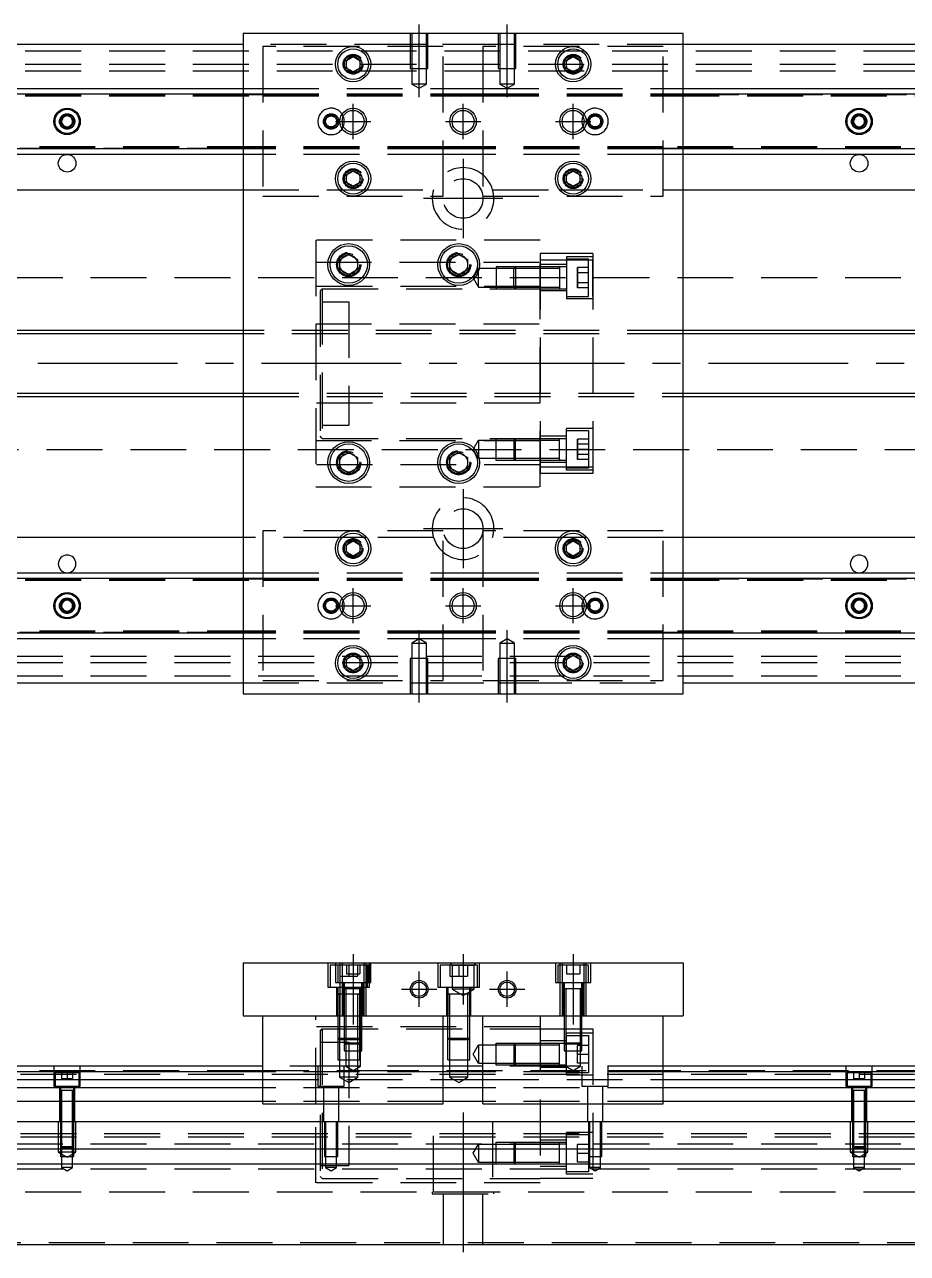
# Model space of a CAD drawing. Extents: x -10 to 788, y -268 to 77.
# Drawn here: x 190.3 to 391, y -202.1 to 77 of the extents above; entities that cross this region are included whole.
import ezdxf

# ---------------------------------------------------------------- set-up
doc = ezdxf.new("R2010")
doc.units = 0
doc.linetypes.add('CENTER', pattern=[50.8, 31.75, -6.35, 6.35, -6.35])
doc.linetypes.add('DASHED', pattern=[19.05, 12.7, -6.35])
doc.layers.get('0').update_dxf_attribs({"linetype": 'CONTINUOUS'})
doc.layers.add('CENTER', color=1, linetype='CENTER')

msp = doc.modelspace()

# ---------------------------------------------------------------- linework, layer by layer
at = {"color": 7, "linetype": 'CONTINUOUS'}
for p, q in [((240, 75), (240, -75)), ((340, 75), (240, 75)), ((340, -75), (340, 75)), ((240, 72.5), (0, 72.5)), ((580, 72.5), (340, 72.5)), ((263.5, 68.866026), (265, 69.73205)), ((263.5, 67.133974), (263.5, 68.866026)), ((265, 66.26795), (263.5, 67.133974)), ((265, 69.73205), (266.5, 68.866026)), ((266.5, 67.133974), (265, 66.26795)), ((266.5, 68.866026), (266.5, 67.133974)), ((313.5, 68.866026), (315, 69.73205)), ((313.5, 67.133974), (313.5, 68.866026)), ((315, 66.26795), (313.5, 67.133974)), ((315, 69.73205), (316.5, 68.866026)), ((316.5, 67.133974), (315, 66.26795)), ((316.5, 68.866026), (316.5, 67.133974)), ((0, 62.5), (240, 62.5)), ((340, 62.5), (580, 62.5)), ((0, 61.247728), (240, 61.247728)), ((340, 61.247728), (580, 61.247728)), ((198.75, 55.721688), (200, 56.443376)), ((200, 56.443376), (201.25, 55.721688)), ((378.75, 55.721688), (380, 56.443376)), ((380, 56.443376), (381.25, 55.721688)), ((198.75, 54.278312), (198.75, 55.721688)), ((200, 53.556624), (198.75, 54.278312)), ((201.25, 54.278312), (200, 53.556624)), ((201.25, 55.721688), (201.25, 54.278312)), ((378.75, 54.278312), (378.75, 55.721688)), ((380, 53.556624), (378.75, 54.278312)), ((381.25, 54.278312), (380, 53.556624)), ((381.25, 55.721688), (381.25, 54.278312)), ((240, 48.752272), (0, 48.752272)), ((240, 47.5), (0, 47.5)), ((580, 48.752272), (340, 48.752272)), ((580, 47.5), (340, 47.5)), ((263.5, 42.866026), (265, 43.73205)), ((263.5, 41.133974), (263.5, 42.866026)), ((265, 43.73205), (266.5, 42.866026)), ((266.5, 42.866026), (266.5, 41.133974)), ((313.5, 42.866026), (315, 43.73205)), ((313.5, 41.133974), (313.5, 42.866026)), ((315, 43.73205), (316.5, 42.866026)), ((316.5, 42.866026), (316.5, 41.133974)), ((176.708204, 39.5), (240, 39.5)), ((265, 40.26795), (263.5, 41.133974)), ((266.5, 41.133974), (265, 40.26795)), ((315, 40.26795), (313.5, 41.133974)), ((316.5, 41.133974), (315, 40.26795)), ((340, 39.5), (403.291796, 39.5)), ((262, 23.6547), (264, 24.809402)), ((262, 21.3453), (262, 23.6547)), ((264, 24.809402), (266, 23.6547)), ((266, 23.6547), (266, 21.3453)), ((287, 23.6547), (289, 24.809402)), ((287, 21.3453), (287, 23.6547)), ((289, 24.809402), (291, 23.6547)), ((291, 23.6547), (291, 21.3453)), ((264, 20.190598), (262, 21.3453)), ((266, 21.3453), (264, 20.190598)), ((289, 20.190598), (287, 21.3453)), ((291, 21.3453), (289, 20.190598)), ((240, 7.5), (40.5, 7.5)), ((530, 7.5), (340, 7.5)), ((40.5, -7.5), (240, -7.5)), ((340, -7.5), (530, -7.5)), ((262, -21.3453), (264, -20.190598)), ((262, -23.6547), (262, -21.3453)), ((264, -20.190598), (266, -21.3453)), ((266, -21.3453), (266, -23.6547)), ((287, -21.3453), (289, -20.190598)), ((287, -23.6547), (287, -21.3453)), ((289, -20.190598), (291, -21.3453)), ((291, -21.3453), (291, -23.6547)), ((264, -24.809402), (262, -23.6547)), ((266, -23.6547), (264, -24.809402)), ((289, -24.809402), (287, -23.6547)), ((291, -23.6547), (289, -24.809402)), ((240, -39.5), (176.708204, -39.5)), ((263.5, -41.133974), (265, -40.26795)), ((263.5, -42.866026), (263.5, -41.133974)), ((265, -40.26795), (266.5, -41.133974)), ((266.5, -41.133974), (266.5, -42.866026)), ((313.5, -41.133974), (315, -40.26795)), ((313.5, -42.866026), (313.5, -41.133974)), ((315, -40.26795), (316.5, -41.133974)), ((316.5, -41.133974), (316.5, -42.866026)), ((403.291796, -39.5), (340, -39.5)), ((265, -43.73205), (263.5, -42.866026)), ((266.5, -42.866026), (265, -43.73205)), ((315, -43.73205), (313.5, -42.866026)), ((316.5, -42.866026), (315, -43.73205)), ((0, -47.5), (240, -47.5)), ((0, -48.752272), (240, -48.752272)), ((340, -47.5), (580, -47.5)), ((340, -48.752272), (580, -48.752272)), ((198.75, -54.278312), (200, -53.556624)), ((198.75, -55.721688), (198.75, -54.278312)), ((200, -56.443376), (198.75, -55.721688)), ((200, -53.556624), (201.25, -54.278312)), ((201.25, -55.721688), (200, -56.443376)), ((201.25, -54.278312), (201.25, -55.721688)), ((378.75, -54.278312), (380, -53.556624)), ((378.75, -55.721688), (378.75, -54.278312)), ((380, -56.443376), (378.75, -55.721688)), ((380, -53.556624), (381.25, -54.278312)), ((381.25, -55.721688), (380, -56.443376)), ((381.25, -54.278312), (381.25, -55.721688)), ((240, -61.247728), (0, -61.247728)), ((580, -61.247728), (340, -61.247728)), ((240, -62.5), (0, -62.5)), ((580, -62.5), (340, -62.5)), ((263.5, -67.133974), (265, -66.26795)), ((265, -66.26795), (266.5, -67.133974)), ((313.5, -67.133974), (315, -66.26795)), ((315, -66.26795), (316.5, -67.133974)), ((263.5, -68.866026), (263.5, -67.133974)), ((265, -69.73205), (263.5, -68.866026)), ((266.5, -68.866026), (265, -69.73205)), ((266.5, -67.133974), (266.5, -68.866026)), ((313.5, -68.866026), (313.5, -67.133974)), ((315, -69.73205), (313.5, -68.866026)), ((316.5, -68.866026), (315, -69.73205)), ((316.5, -67.133974), (316.5, -68.866026)), ((0, -72.5), (240, -72.5)), ((340, -72.5), (580, -72.5)), ((240, -75), (340, -75)), ((240, -136.12), (240, -148.12)), ((240, -136.12), (340, -136.12)), ((340, -136.12), (340, -148.12)), ((240, -148.12), (340, -148.12)), ((244.5, -168.12), (244.5, -148.12)), ((285.5, -168.12), (285.5, -148.12)), ((294.5, -168.12), (294.5, -148.12)), ((335.5, -168.12), (335.5, -148.12)), ((244.5, -159.62), (0, -159.62)), ((244.5, -160.872272), (0, -160.872272)), ((294.5, -159.62), (285.5, -159.62)), ((294.5, -160.872272), (285.5, -160.872272)), ((580, -159.62), (335.5, -159.62)), ((580, -160.872272), (335.5, -160.872272)), ((0, -162.64668), (244.5, -162.64668)), ((244.5, -164.543076), (0, -164.543076)), ((285.5, -162.64668), (294.5, -162.64668)), ((294.5, -164.543076), (285.5, -164.543076)), ((335.5, -162.64668), (580, -162.64668)), ((580, -164.543076), (335.5, -164.543076)), ((244.5, -167.597372), (0, -167.597372)), ((244.5, -168.12), (285.5, -168.12)), ((294.5, -167.597372), (285.5, -167.597372)), ((294.5, -168.12), (335.5, -168.12)), ((580, -167.597372), (335.5, -167.597372)), ((0, -172.12), (580, -172.12)), ((580, -178.42), (0, -178.42)), ((580, -181.82), (0, -181.82)), ((0, -200.12), (580, -200.12))]:
    msp.add_line(p, q, dxfattribs=at)
at = {"color": 3, "linetype": 'DASHED'}
for p, q in [((278.000006, 75), (278.000006, 67)), ((278.35, 75), (278.35, 67)), ((281.65, 67), (281.65, 75)), ((281.999994, 67), (281.999994, 75)), ((298.000006, 75), (298.000006, 67)), ((298.35, 75), (298.35, 67)), ((301.65, 67), (301.65, 75)), ((301.999994, 67), (301.999994, 75)), ((0, 71), (580, 71)), ((278.000006, 72.5), (240, 72.5)), ((285.5, 72), (244.5, 72)), ((244.5, 72), (244.5, 38)), ((281.999994, 72.5), (278.000006, 72.5)), ((298.000006, 72.5), (281.999994, 72.5)), ((285.5, 38), (285.5, 72)), ((335.5, 72), (294.5, 72)), ((294.5, 72), (294.5, 38)), ((301.999994, 72.5), (298.000006, 72.5)), ((340, 72.5), (301.999994, 72.5)), ((335.5, 38), (335.5, 72)), ((0, 68), (580, 68)), ((266.973226, 68.326156), (267, 68)), ((278.000006, 67), (281.999994, 67)), ((278.35, 67), (278.35, 63.5)), ((281.65, 63.5), (281.65, 67)), ((298.000006, 67), (301.999994, 67)), ((298.35, 67), (298.35, 63.5)), ((301.65, 63.5), (301.65, 67)), ((313, 68), (313.023172, 68.30356)), ((0, 66.5), (580, 66.5)), ((240, 62.5), (244.5, 62.5)), ((244.5, 62.5), (285.5, 62.5)), ((281.65, 63.5), (278.35, 63.5)), ((278.35, 63.5), (280, 62.547372)), ((280, 62.547372), (281.65, 63.5)), ((285.5, 62.5), (294.5, 62.5)), ((294.5, 62.5), (335.5, 62.5)), ((301.65, 63.5), (298.35, 63.5)), ((298.35, 63.5), (300, 62.547372)), ((300, 62.547372), (301.65, 63.5)), ((335.5, 62.5), (340, 62.5)), ((0, 61.1147), (240, 61.1147)), ((0, 61.1), (244.5, 61.1)), ((0, 60.8), (244.5, 60.8)), ((240, 61.247728), (244.5, 61.247728)), ((240, 61.1147), (244.5, 61.1147)), ((244.5, 61.247728), (285.5, 61.247728)), ((244.5, 61.1147), (285.5, 61.1147)), ((244.5, 61.1), (285.5, 61.1)), ((244.5, 60.8), (285.5, 60.8)), ((285.5, 61.247728), (294.5, 61.247728)), ((285.5, 61.1147), (294.5, 61.1147)), ((285.5, 61.1), (294.5, 61.1)), ((285.5, 60.8), (294.5, 60.8)), ((294.5, 61.247728), (335.5, 61.247728)), ((294.5, 61.1147), (335.5, 61.1147)), ((294.5, 61.1), (335.5, 61.1)), ((294.5, 60.8), (335.5, 60.8)), ((335.5, 61.247728), (340, 61.247728)), ((335.5, 61.1147), (340, 61.1147)), ((335.5, 61.1), (580, 61.1)), ((335.5, 60.8), (580, 60.8)), ((340, 61.1147), (580, 61.1147)), ((201.477374, 55.25955), (201.5, 55)), ((378.5, 55), (378.52041, 55.24661)), ((244.5, 49.2), (0, 49.2)), ((244.5, 48.9), (0, 48.9)), ((240, 48.8853), (0, 48.8853)), ((244.5, 48.8853), (240, 48.8853)), ((244.5, 48.752272), (240, 48.752272)), ((244.5, 47.5), (240, 47.5)), ((285.5, 49.2), (244.5, 49.2)), ((285.5, 48.9), (244.5, 48.9)), ((285.5, 48.8853), (244.5, 48.8853)), ((285.5, 48.752272), (244.5, 48.752272)), ((285.5, 47.5), (244.5, 47.5)), ((294.5, 49.2), (285.5, 49.2)), ((294.5, 48.9), (285.5, 48.9)), ((294.5, 48.8853), (285.5, 48.8853)), ((294.5, 48.752272), (285.5, 48.752272)), ((294.5, 47.5), (285.5, 47.5)), ((335.5, 49.2), (294.5, 49.2)), ((335.5, 48.9), (294.5, 48.9)), ((335.5, 48.8853), (294.5, 48.8853)), ((335.5, 48.752272), (294.5, 48.752272)), ((335.5, 47.5), (294.5, 47.5)), ((580, 49.2), (335.5, 49.2)), ((580, 48.9), (335.5, 48.9)), ((340, 48.8853), (335.5, 48.8853)), ((340, 48.752272), (335.5, 48.752272)), ((340, 47.5), (335.5, 47.5)), ((580, 48.8853), (340, 48.8853)), ((266.973226, 42.326156), (267, 42)), ((316.973226, 42.326156), (317, 42)), ((240, 39.5), (261.877502, 39.5)), ((261.877502, 39.5), (262.55051, 39.5)), ((262.55051, 39.5), (267.44949, 39.5)), ((267.44949, 39.5), (268.122498, 39.5)), ((268.122498, 39.5), (283.291796, 39.5)), ((296.708204, 39.5), (311.877502, 39.5)), ((311.877502, 39.5), (312.55051, 39.5)), ((312.55051, 39.5), (317.44949, 39.5)), ((317.44949, 39.5), (318.122498, 39.5)), ((318.122498, 39.5), (335.5, 39.5)), ((335.5, 39.5), (340, 39.5)), ((244.5, 38), (285.5, 38)), ((294.5, 38), (335.5, 38)), ((256.5, 28), (256.5, -28)), ((307.5, 28), (256.5, 28)), ((307.5, -28), (307.5, 28)), ((256.5, 23), (307.5, 23)), ((261.5, 22.5), (261.512884, 22.753488)), ((286.5, 22.5), (286.52689, 22.865682)), ((307.5, 25), (307.5, -25)), ((319.5, 25), (307.5, 25)), ((319.5, 23.49468), (307.5, 23.49468)), ((313.5, 22.485571), (307.5, 22.485571)), ((313.5, 24.235572), (313.5, 14.735572)), ((319.5, 24.235572), (313.5, 24.235572)), ((318.5, 23.735571), (313.5, 23.735571)), ((318.5, 15.235572), (318.5, 23.735572)), ((319.5, 25), (319.5, -25)), ((319.5, 15.235571), (319.5, 23.735571)), ((293.500001, 21.585571), (292.287565, 19.485571)), ((299.4, 21.585571), (293.5, 21.585571)), ((293.500001, 17.385571), (293.500001, 21.585571)), ((302.4, 21.985565), (297.5, 21.985565)), ((297.5, 21.971141), (297.5, 16.985576)), ((302, 21.585571), (299.4, 21.585571)), ((301.9, 21.985571), (301.5, 21.585571)), ((301.5, 17.385571), (301.5, 21.585571)), ((301.9, 21.985571), (301.9, 16.985571)), ((311.9, 21.585571), (302, 21.585571)), ((313.5, 21.985565), (302.4, 21.985565)), ((311.9, 21.985571), (311.9, 16.985571)), ((316, 20.640272), (316, 21.794972)), ((316, 21.794972), (316, 20.640272)), ((318.5, 21.794972), (316, 21.794972)), ((318.5, 20.640272), (316, 20.640272)), ((316, 18.330872), (316, 20.640272)), ((316, 20.640272), (316, 18.330872)), ((580, 19.5), (61.969694, 19.5)), ((307.5, 17.5), (256.5, 17.5)), ((257.5, 16.5), (258, 17)), ((258, 17), (308, 17)), ((258, 17), (258, -17)), ((292.287565, 19.485571), (293.500001, 17.385571)), ((293.500001, 17.385571), (299.4, 17.385571)), ((297.5, 16.985575), (302.4, 16.985575)), ((299.4, 17.385571), (302, 17.385571)), ((301.5, 17.385571), (301.9, 16.985571)), ((302, 17.385571), (311.9, 17.385571)), ((302.4, 16.985575), (313.5, 16.985575)), ((318.5, 18.330872), (316, 18.330872)), ((316, 17.17617), (316, 18.330872)), ((316, 18.330872), (316, 17.17617)), ((318.5, 17.17617), (316, 17.17617)), ((257.5, 16.5), (257.5, -16.5)), ((258, 14), (264, 14)), ((264, 14), (264, -14)), ((313.5, 16.485571), (307.5, 16.485571)), ((313.5, 15.235572), (318.5, 15.235572)), ((319.5, 14.735572), (313.5, 14.735572)), ((256.5, 9), (307.5, 9)), ((340, 7.5), (240, 7.5)), ((340, 6.75), (240, 6.75)), ((240, -6.75), (340, -6.75)), ((240, -7.5), (340, -7.5)), ((307.5, -9), (256.5, -9)), ((258, -17), (257.5, -16.5)), ((258, -14), (264, -14)), ((313.5, -16.485572), (307.5, -16.485572)), ((313.5, -24.235572), (313.5, -14.735572)), ((319.5, -14.735572), (313.5, -14.735572)), ((313.5, -15.235571), (318.5, -15.235571)), ((318.5, -15.235571), (318.5, -23.735571)), ((61.969694, -19.5), (580, -19.5)), ((256.5, -17.5), (307.5, -17.5)), ((258, -17), (307.5, -17)), ((292.287565, -19.485571), (293.500001, -17.385571)), ((293.500001, -21.585571), (292.287565, -19.485571)), ((293.500001, -17.385571), (293.500001, -21.585571)), ((293.500001, -17.385571), (299.4, -17.385571)), ((297.5, -21.985566), (297.5, -16.985575)), ((297.5, -16.985575), (302.4, -16.985575)), ((299.4, -17.385571), (302, -17.385571)), ((301.499979, -17.385571), (301.899979, -16.985571)), ((301.499979, -17.385571), (301.499979, -21.585571)), ((301.899979, -21.985571), (301.899979, -16.985571)), ((302, -17.385571), (311.9, -17.385572)), ((302.4, -16.985575), (313.5, -16.985575)), ((311.9, -21.985571), (311.9, -16.985571)), ((316, -18.330872), (316, -17.17617)), ((316, -17.17617), (316, -18.330872)), ((318.5, -17.17617), (316, -17.17617)), ((318.5, -18.330872), (316, -18.330872)), ((316, -20.640272), (316, -18.330872)), ((316, -18.330872), (316, -20.640272)), ((318.5, -19.485571), (316, -19.485571)), ((266.483582, -22.213962), (266.5, -22.5)), ((291.483582, -22.213962), (291.5, -22.5)), ((299.4, -21.585571), (293.66115, -21.585571)), ((302.4, -21.985565), (297.5, -21.985565)), ((302, -21.585571), (299.4, -21.585571)), ((301.899979, -21.985571), (301.499979, -21.585571)), ((311.9, -21.585571), (302, -21.585571)), ((313.5, -21.985565), (302.4, -21.985565)), ((311.9, -21.728173), (311.9, -21.985571)), ((318.5, -20.640272), (316, -20.640272)), ((316, -21.794972), (316, -20.640272)), ((316, -20.640272), (316, -21.794972)), ((318.5, -21.794972), (316, -21.794972)), ((307.5, -23), (256.5, -23)), ((313.5, -22.485572), (307.5, -22.485572)), ((319.5, -23.49468), (307.5, -23.49468)), ((319.5, -25), (307.5, -25)), ((318.5, -23.735571), (313.5, -23.735571)), ((319.5, -24.235572), (313.5, -24.235572)), ((256.5, -28), (307.5, -28)), ((244.5, -38), (244.5, -72)), ((285.5, -38), (244.5, -38)), ((285.5, -72), (285.5, -38)), ((294.5, -38), (294.5, -72)), ((335.5, -38), (294.5, -38)), ((335.5, -72), (335.5, -38)), ((261.877502, -39.5), (240, -39.5)), ((262.55051, -39.5), (261.877502, -39.5)), ((267.44949, -39.5), (262.55051, -39.5)), ((266.973226, -41.673844), (267, -42)), ((268.122498, -39.5), (267.44949, -39.5)), ((283.291796, -39.5), (268.122498, -39.5)), ((311.877502, -39.5), (296.708204, -39.5)), ((312.55051, -39.5), (311.877502, -39.5)), ((317.44949, -39.5), (312.55051, -39.5)), ((313, -42), (313.030168, -41.653934)), ((318.122498, -39.5), (317.44949, -39.5)), ((335.5, -39.5), (318.122498, -39.5)), ((340, -39.5), (335.5, -39.5)), ((0, -48.8853), (240, -48.8853)), ((0, -48.9), (244.5, -48.9)), ((0, -49.2), (244.5, -49.2)), ((240, -47.5), (244.5, -47.5)), ((240, -48.752272), (244.5, -48.752272)), ((240, -48.8853), (244.5, -48.8853)), ((244.5, -47.5), (285.5, -47.5)), ((244.5, -48.752272), (285.5, -48.752272)), ((244.5, -48.8853), (285.5, -48.8853)), ((244.5, -48.9), (285.5, -48.9)), ((244.5, -49.2), (285.5, -49.2)), ((285.5, -47.5), (294.5, -47.5)), ((285.5, -48.752272), (294.5, -48.752272)), ((285.5, -48.8853), (294.5, -48.8853)), ((285.5, -48.9), (294.5, -48.9)), ((285.5, -49.2), (294.5, -49.2)), ((294.5, -47.5), (335.5, -47.5)), ((294.5, -48.752272), (335.5, -48.752272)), ((294.5, -48.8853), (335.5, -48.8853)), ((294.5, -48.9), (335.5, -48.9)), ((294.5, -49.2), (335.5, -49.2)), ((335.5, -47.5), (340, -47.5)), ((335.5, -48.752272), (340, -48.752272)), ((335.5, -48.8853), (340, -48.8853)), ((335.5, -48.9), (580, -48.9)), ((335.5, -49.2), (580, -49.2)), ((340, -48.8853), (580, -48.8853)), ((198.5, -55), (198.52041, -54.75339)), ((381.477374, -54.74045), (381.5, -55)), ((244.5, -60.8), (0, -60.8)), ((244.5, -61.1), (0, -61.1)), ((240, -61.1147), (0, -61.1147)), ((244.5, -61.1147), (240, -61.1147)), ((244.5, -61.247728), (240, -61.247728)), ((285.5, -60.8), (244.5, -60.8)), ((285.5, -61.1), (244.5, -61.1)), ((285.5, -61.1147), (244.5, -61.1147)), ((285.5, -61.247728), (244.5, -61.247728)), ((294.5, -60.8), (285.5, -60.8)), ((294.5, -61.1), (285.5, -61.1)), ((294.5, -61.1147), (285.5, -61.1147)), ((294.5, -61.247728), (285.5, -61.247728)), ((335.5, -60.8), (294.5, -60.8)), ((335.5, -61.1), (294.5, -61.1)), ((335.5, -61.1147), (294.5, -61.1147)), ((335.5, -61.247728), (294.5, -61.247728)), ((580, -60.8), (335.5, -60.8)), ((580, -61.1), (335.5, -61.1)), ((340, -61.1147), (335.5, -61.1147)), ((340, -61.247728), (335.5, -61.247728)), ((580, -61.1147), (340, -61.1147)), ((244.5, -62.5), (240, -62.5)), ((285.5, -62.5), (244.5, -62.5)), ((280, -62.547372), (278.35, -63.5)), ((278.35, -63.5), (280, -63.5)), ((278.35, -63.5), (278.35, -67)), ((281.65, -63.5), (280, -62.547372)), ((280, -63.5), (281.65, -63.5)), ((281.65, -67), (281.65, -63.5)), ((294.5, -62.5), (285.5, -62.5)), ((335.5, -62.5), (294.5, -62.5)), ((300, -62.547372), (298.35, -63.5)), ((298.35, -63.5), (300, -63.5)), ((298.35, -63.5), (298.35, -67)), ((301.65, -63.5), (300, -62.547372)), ((300, -63.5), (301.65, -63.5)), ((301.65, -67), (301.65, -63.5)), ((340, -62.5), (335.5, -62.5)), ((580, -66.5), (0, -66.5)), ((580, -68), (0, -68)), ((263, -68), (263.023172, -67.69644)), ((281.999994, -67), (278.000006, -67)), ((278.000006, -67), (278.000006, -75)), ((278.35, -67), (278.35, -75)), ((281.65, -75), (281.65, -67)), ((281.999994, -75), (281.999994, -67)), ((301.999994, -67), (298.000006, -67)), ((298.000006, -67), (298.000006, -75)), ((298.35, -67), (298.35, -75)), ((301.65, -75), (301.65, -67)), ((301.999994, -75), (301.999994, -67)), ((313, -68), (313.023172, -67.69644)), ((580, -71), (0, -71)), ((240, -72.5), (278.000006, -72.5)), ((244.5, -72), (285.5, -72)), ((278.000006, -72.5), (281.999994, -72.5)), ((281.999994, -72.5), (298.000006, -72.5)), ((294.5, -72), (335.5, -72)), ((298.000006, -72.5), (301.999994, -72.5)), ((301.999994, -72.5), (340, -72.5)), ((259.25, -136.12), (259.25, -141.62)), ((262.5, -136.62), (259.75, -136.62)), ((259.75, -136.62), (259.75, -141.62)), ((261, -136.12), (261, -140.62)), ((268.5, -136.62), (261.5, -136.62)), ((261.5, -136.62), (261.5, -140.62)), ((262.000006, -136.12), (262.000006, -136.62)), ((262.000006, -136.62), (262.000006, -140.62)), ((262.5, -136.12), (262.5, -148.12)), ((263.5, -136.62), (263.5, -138.62)), ((264, -136.62), (264, -139.12)), ((265, -136.62), (265, -138.62)), ((266, -136.62), (266, -139.12)), ((266.5, -136.62), (266.5, -138.62)), ((267.5, -148.12), (267.5, -136.12)), ((267.999994, -136.62), (267.999994, -136.12)), ((267.999994, -140.62), (267.999994, -136.62)), ((268.25, -141.62), (268.25, -136.62)), ((268.5, -140.62), (268.5, -136.62)), ((268.75, -141.62), (268.75, -136.12)), ((269, -140.62), (269, -136.12)), ((284.25, -136.12), (284.25, -141.62)), ((293.25, -136.62), (284.75, -136.62)), ((284.75, -136.62), (284.75, -141.62)), ((287.5, -136.62), (287, -136.12)), ((287, -136.62), (287, -139.12)), ((287.5, -136.62), (287.5, -142.12)), ((287.5, -136.62), (292.5, -136.62)), ((289, -136.62), (289, -139.12)), ((291, -136.62), (291, -139.12)), ((292.5, -136.62), (293, -136.12)), ((292.5, -142.12), (292.5, -136.62)), ((293.25, -141.62), (293.25, -136.62)), ((293.75, -141.62), (293.75, -136.12)), ((311, -136.12), (311, -140.62)), ((318.5, -136.62), (311.5, -136.62)), ((311.5, -136.62), (311.5, -140.62)), ((312.000006, -136.12), (312.000006, -136.62)), ((312.000006, -136.62), (312.000006, -140.62)), ((312.5, -136.12), (312.5, -148.12)), ((313.5, -136.62), (313.5, -138.62)), ((315, -136.62), (315, -138.62)), ((316.5, -136.62), (316.5, -138.62)), ((317.5, -148.12), (317.5, -136.12)), ((317.999994, -136.62), (317.999994, -136.12)), ((317.999994, -140.62), (317.999994, -136.62)), ((318.5, -140.62), (318.5, -136.62)), ((319, -140.62), (319, -136.12)), ((262, -139.12), (264, -139.12)), ((263.5, -138.62), (265, -138.62)), ((264, -139.12), (266, -139.12)), ((265, -138.62), (266.5, -138.62)), ((287, -139.12), (289, -139.12)), ((289, -139.12), (291, -139.12)), ((313.5, -138.62), (315, -138.62)), ((315, -138.62), (316.5, -138.62)), ((259.25, -141.62), (268.75, -141.62)), ((261, -140.62), (269, -140.62)), ((261.25, -141.62), (261.25, -148.12)), ((261.5, -141.62), (261.5, -143.22)), ((262.000006, -140.62), (262.000006, -148.12)), ((262.75, -140.62), (262.75, -148.12)), ((267.000006, -142.02), (262.999994, -142.02)), ((267.000006, -142.02), (262.999994, -142.02)), ((267.000006, -142.02), (262.999994, -142.02)), ((267.000006, -142.02), (262.999994, -142.02)), ((267.000006, -142.02), (262.999994, -142.02)), ((263, -140.62), (263, -142.02)), ((263, -142.015), (263, -142.02)), ((263, -142.02), (263.216462, -142.02)), ((263.216708, -142.02), (263, -142.02)), ((263, -142.02), (263, -148.12)), ((263, -142.02), (263, -142.025)), ((266.783332, -142.02), (263.216708, -142.02)), ((263.35, -142.02), (263.35, -148.12)), ((266.5, -142.02), (266.5, -141.62)), ((266.5, -143.22), (266.5, -142.02)), ((266.65, -148.12), (266.65, -142.02)), ((266.75, -148.12), (266.75, -141.62)), ((267, -142.02), (266.783332, -142.02)), ((266.783538, -142.02), (267, -142.02)), ((267, -142.02), (267, -140.62)), ((267, -142.02), (267, -142.015)), ((267, -148.12), (267, -142.02)), ((267, -142.025), (267, -142.02)), ((267.25, -148.12), (267.25, -140.62)), ((267.999994, -148.12), (267.999994, -140.62)), ((284.25, -141.62), (293.75, -141.62)), ((286.25, -141.62), (286.25, -148.12)), ((286.5, -141.62), (286.5, -143.22)), ((292.5, -142.12), (287.5, -142.12)), ((287.5, -142.12), (290, -143.563376)), ((290, -143.563376), (292.5, -142.12)), ((291.5, -143.22), (291.5, -141.62)), ((291.75, -148.12), (291.75, -141.62)), ((311, -140.62), (319, -140.62)), ((312.000006, -140.62), (312.000006, -148.12)), ((312.75, -140.62), (312.75, -148.12)), ((317.000006, -142.02), (312.999994, -142.02)), ((317.000006, -142.02), (312.999994, -142.02)), ((317.000006, -142.02), (312.999994, -142.02)), ((313, -140.62), (313, -142.02)), ((313, -142.015), (313, -142.02)), ((313.216708, -142.02), (313, -142.02)), ((313, -142.02), (313, -142.025)), ((313, -142.02), (313, -148.12)), ((316.783332, -142.02), (313.216708, -142.02)), ((313.35, -142.02), (313.35, -148.12)), ((316.65, -148.12), (316.65, -142.02)), ((317, -142.02), (316.783332, -142.02)), ((317, -142.02), (317, -140.62)), ((317, -142.02), (317, -142.015)), ((317, -142.025), (317, -142.02)), ((317, -148.12), (317, -142.02)), ((317.25, -148.12), (317.25, -140.62)), ((317.999994, -148.12), (317.999994, -140.62)), ((266.500006, -143.22), (261.499994, -143.22)), ((266.500006, -143.22), (261.499994, -143.22)), ((263.000006, -143.22), (261.499994, -143.22)), ((261.5, -143.215), (261.5, -143.22)), ((261.5, -143.22), (261.757448, -143.22)), ((261.757468, -143.22), (261.5, -143.22)), ((261.5, -143.22), (261.5, -148.12)), ((261.5, -143.22), (261.5, -143.225)), ((262.999766, -143.22), (261.757468, -143.22)), ((261.9, -143.22), (261.9, -148.12)), ((264, -143.22), (262.999766, -143.22)), ((264, -143.22), (263.000006, -143.22)), ((264.35, -143.22), (264, -143.22)), ((264.350064, -143.22), (264, -143.22)), ((266.500006, -143.22), (264.35, -143.22)), ((266.242552, -143.22), (264.350064, -143.22)), ((266.1, -148.12), (266.1, -143.22)), ((266.5, -143.22), (266.242552, -143.22)), ((266.242602, -143.22), (266.5, -143.22)), ((266.5, -143.22), (266.5, -143.215)), ((266.5, -148.12), (266.5, -143.22)), ((266.5, -143.225), (266.5, -143.22)), ((291.500006, -143.22), (286.499994, -143.22)), ((286.5, -143.215), (286.5, -143.22)), ((286.757468, -143.22), (286.5, -143.22)), ((286.5, -143.22), (286.5, -143.225)), ((286.5, -143.22), (286.5, -148.12)), ((291.242552, -143.22), (286.757468, -143.22)), ((286.9, -143.22), (286.9, -148.12)), ((290.5, -143.22), (290.242552, -143.22)), ((290.5, -143.22), (290.5, -143.215)), ((290.5, -143.225), (290.5, -143.22)), ((291.1, -148.12), (291.1, -143.22)), ((291.5, -148.12), (291.5, -143.22)), ((256.5, -168.12), (256.5, -148.12)), ((307.5, -150.62), (256.5, -150.62)), ((261.5, -148.12), (261.5, -153.22)), ((261.500006, -148.12), (261.500006, -153.220006)), ((261.9, -148.12), (261.9, -153.62)), ((263, -148.12), (263, -154.27)), ((263.000006, -148.12), (263.000002, -154.27)), ((263.35, -148.12), (263.35, -154.62)), ((266.1, -153.62), (266.1, -148.12)), ((266.499994, -153.220006), (266.499994, -148.12)), ((266.5, -153.22), (266.5, -148.12)), ((266.65, -154.62), (266.65, -148.12)), ((266.999998, -154.27), (266.999994, -148.12)), ((267, -154.27), (267, -148.12)), ((286.500012, -153.22), (286.500012, -148.12)), ((286.9, -148.12), (286.9, -153.62)), ((291.1, -153.62), (291.1, -148.12)), ((291.499994, -153.220006), (291.499994, -148.12)), ((291.5, -153.22), (291.5, -148.12)), ((307.5, -148.12), (307.5, -186.12)), ((313, -148.12), (313, -154.27)), ((313.000006, -148.12), (313.000006, -154.270006)), ((313.35, -148.12), (313.35, -154.62)), ((316.65, -154.62), (316.65, -148.12)), ((316.999994, -154.270006), (316.999994, -148.12)), ((317, -154.27), (317, -148.12)), ((257.5, -151.62), (258, -151.12)), ((257.5, -151.62), (257.5, -184.62)), ((258, -151.12), (307.5, -151.12)), ((258, -151.12), (258, -185.12)), ((261.5, -153.22), (266.5, -153.22)), ((261.5, -153.22), (261.9, -153.62)), ((261.500006, -153.220006), (261.500006, -158.12)), ((266.1, -153.62), (266.5, -153.22)), ((266.499994, -154.62), (266.499994, -153.220006)), ((286.5, -153.22), (291.5, -153.22)), ((286.5, -153.22), (286.9, -153.62)), ((286.500006, -158.12), (286.500006, -153.220006)), ((291.1, -153.62), (291.5, -153.22)), ((291.499994, -158.12), (291.499994, -153.220006)), ((307.5, -151.12), (319.5, -151.12)), ((313.5, -161.620001), (313.5, -152.120001)), ((319.5, -152.120001), (313.5, -152.120001)), ((313.5, -152.62), (318.5, -152.62)), ((318.5, -152.62), (318.5, -161.12)), ((319.5, -151.12), (319.5, -185.12)), ((257.5, -154.12), (264, -154.12)), ((266.1, -153.62), (261.9, -153.62)), ((261.9, -153.62), (261.9, -158.12)), ((263, -154.27), (267, -154.27)), ((263, -154.27), (263.35, -154.62)), ((263.000002, -154.27), (263.000006, -156.12)), ((263.000006, -156.12), (266.999994, -156.12)), ((266.65, -154.62), (263.35, -154.62)), ((263.35, -154.62), (263.35, -156.12)), ((263.35, -156.12), (263.35, -159.62)), ((264, -154.12), (264, -182.12)), ((266.1, -158.12), (266.1, -153.62)), ((266.499994, -156.12), (266.499994, -154.62)), ((266.499994, -158.12), (266.499994, -156.12)), ((266.65, -154.62), (267, -154.27)), ((266.65, -156.12), (266.65, -154.62)), ((266.65, -159.62), (266.65, -156.12)), ((266.999994, -156.12), (266.999998, -154.27)), ((291.1, -153.62), (286.9, -153.62)), ((286.9, -153.62), (286.9, -158.12)), ((291.1, -158.12), (291.1, -153.62)), ((292.287565, -156.87), (293.500001, -154.77)), ((293.500001, -154.77), (293.500001, -158.97)), ((293.500001, -154.77), (299.4, -154.77)), ((297.5, -159.369995), (297.5, -154.370004)), ((297.5, -154.370004), (302.4, -154.370004)), ((299.4, -154.77), (302, -154.77)), ((301.499979, -154.77), (301.899979, -154.37)), ((301.499979, -154.77), (301.499979, -158.97)), ((301.899979, -159.37), (301.899979, -154.37)), ((302, -154.77), (311.9, -154.770001)), ((302.4, -154.370004), (313.5, -154.370004)), ((313.5, -153.870001), (307.5, -153.870001)), ((311.9, -159.37), (311.9, -154.37)), ((313, -154.27), (317, -154.27)), ((313, -154.27), (313.35, -154.62)), ((313.000006, -154.270006), (313.000006, -156.12)), ((313.000006, -156.12), (316.999994, -156.12)), ((316.65, -154.62), (313.35, -154.62)), ((313.35, -154.62), (313.35, -156.12)), ((313.35, -156.12), (313.35, -159.62)), ((316, -158.87), (316, -154.87)), ((318.5, -154.87), (316, -154.87)), ((316.65, -154.62), (317, -154.27)), ((316.65, -156.12), (316.65, -154.62)), ((316.65, -159.62), (316.65, -156.12)), ((316.999994, -156.12), (316.999994, -154.270006)), ((261.500006, -158.12), (266.499994, -158.12)), ((261.9, -158.12), (261.9, -162.12)), ((266.1, -162.12), (266.1, -158.12)), ((286.500006, -158.12), (291.499994, -158.12)), ((286.9, -158.12), (286.9, -162.12)), ((291.1, -162.12), (291.1, -158.12)), ((293.500001, -158.97), (292.287565, -156.87)), ((299.4, -158.97), (293.66115, -158.97)), ((302, -158.97), (299.4, -158.97)), ((301.899979, -159.37), (301.499979, -158.97)), ((311.9, -158.97), (302, -158.97)), ((316, -156.87), (318.5, -156.87)), ((318.5, -158.87), (316, -158.87)), ((37, -161.37), (530.005, -161.37)), ((244.5, -160.62), (40.5, -160.62)), ((197, -159.62), (197, -164.12)), ((202.75, -161.12), (197.25, -161.12)), ((197.25, -161.12), (197.25, -164.12)), ((198.75, -161.12), (198.75, -162.42)), ((200, -161.12), (200, -162.42)), ((201.25, -161.12), (201.25, -162.42)), ((202.75, -164.12), (202.75, -161.12)), ((203, -164.12), (203, -159.62)), ((263.35, -159.62), (244.5, -159.62)), ((274, -160.62), (244.5, -160.62)), ((285.5, -160.872272), (244.5, -160.872272)), ((257, -159.62), (257, -164.12)), ((263, -164.12), (263, -159.62)), ((266.65, -159.62), (263.35, -159.62)), ((263.35, -159.62), (265, -160.572628)), ((265, -160.572628), (266.65, -159.62)), ((285.5, -159.62), (266.65, -159.62)), ((318, -160.62), (274, -160.62)), ((313.35, -159.62), (294.5, -159.62)), ((335.5, -160.872272), (294.5, -160.872272)), ((302.4, -159.369994), (297.5, -159.369994)), ((313.5, -159.369994), (302.4, -159.369994)), ((313.5, -159.870001), (307.5, -159.870001)), ((316.65, -159.62), (313.35, -159.62)), ((313.35, -159.62), (315, -160.572628)), ((318.5, -161.12), (313.5, -161.12)), ((319.5, -161.620001), (313.5, -161.620001)), ((315, -160.572628), (316.65, -159.62)), ((335.5, -159.62), (316.65, -159.62)), ((317, -159.62), (317, -164.12)), ((335.5, -160.62), (318, -160.62)), ((323, -164.12), (323, -159.62)), ((530.005, -160.62), (335.5, -160.62)), ((377, -159.62), (377, -164.12)), ((382.75, -161.12), (377.25, -161.12)), ((377.25, -161.12), (377.25, -164.12)), ((378.75, -161.12), (378.75, -162.42)), ((380, -161.12), (380, -162.42)), ((381.25, -161.12), (381.25, -162.42)), ((382.75, -164.12), (382.75, -161.12)), ((383, -164.12), (383, -159.62)), ((197, -164.12), (203, -164.12)), ((198.25, -164.12), (198.25, -172.12)), ((198.5, -164.12), (198.5, -165.12)), ((198.75, -162.42), (200, -162.42)), ((200, -162.42), (201.25, -162.42)), ((201.5, -165.12), (201.5, -164.12)), ((201.75, -172.12), (201.75, -164.12)), ((244.5, -162.64668), (285.5, -162.64668)), ((285.5, -164.543076), (244.5, -164.543076)), ((257, -164.12), (263, -164.12)), ((258.25, -164.12), (258.25, -172.12)), ((261.75, -172.12), (261.75, -164.12)), ((266.1, -162.12), (261.9, -162.12)), ((261.9, -162.12), (264, -163.332436)), ((264, -163.332436), (266.1, -162.12)), ((291.1, -162.12), (286.9, -162.12)), ((286.9, -162.12), (289, -163.332436)), ((289, -163.332436), (291.1, -162.12)), ((294.5, -162.64668), (335.5, -162.64668)), ((335.5, -164.543076), (294.5, -164.543076)), ((317, -164.12), (323, -164.12)), ((318.25, -164.12), (318.25, -172.12)), ((321.75, -172.12), (321.75, -164.12)), ((377, -164.12), (383, -164.12)), ((378.25, -164.12), (378.25, -172.12)), ((378.5, -164.12), (378.5, -165.12)), ((378.75, -162.42), (380, -162.42)), ((380, -162.42), (381.25, -162.42)), ((381.5, -165.12), (381.5, -164.12)), ((381.75, -172.12), (381.75, -164.12)), ((199.998804, -165.12), (198.499994, -165.12)), ((201.500006, -165.12), (198.499994, -165.12)), ((198.5, -165.115), (198.5, -165.12)), ((198.624678, -165.12), (198.5, -165.12)), ((198.5, -165.12), (198.5, -165.125)), ((198.5, -165.12), (198.5, -172.12)), ((199.998804, -165.12), (198.624678, -165.12)), ((198.75, -165.12), (198.75, -172.12)), ((201.500006, -165.12), (199.998804, -165.12)), ((201.37533, -165.12), (199.998804, -165.12)), ((201.25, -172.12), (201.25, -165.12)), ((201.5, -165.12), (201.37533, -165.12)), ((201.5, -165.12), (201.5, -165.115)), ((201.5, -165.125), (201.5, -165.12)), ((201.5, -172.12), (201.5, -165.12)), ((379.998804, -165.12), (378.499994, -165.12)), ((381.500006, -165.12), (378.499994, -165.12)), ((378.5, -165.115), (378.5, -165.12)), ((378.624678, -165.12), (378.5, -165.12)), ((378.5, -165.12), (378.5, -165.125)), ((378.5, -165.12), (378.5, -172.12)), ((379.998804, -165.12), (378.624678, -165.12)), ((378.75, -165.12), (378.75, -172.12)), ((381.500006, -165.12), (379.998804, -165.12)), ((381.37533, -165.12), (379.998804, -165.12)), ((381.25, -172.12), (381.25, -165.12)), ((381.5, -165.12), (381.37533, -165.12)), ((381.5, -165.12), (381.5, -165.115)), ((381.5, -165.125), (381.5, -165.12)), ((381.5, -172.12), (381.5, -165.12)), ((285.5, -167.597372), (244.5, -167.597372)), ((256.5, -186.12), (256.5, -168.12)), ((335.5, -167.597372), (294.5, -167.597372)), ((198, -172.12), (198, -179.12)), ((198.5, -172.12), (198.5, -177.87)), ((198.500006, -172.12), (198.500002, -177.87)), ((198.75, -172.12), (198.75, -178.12)), ((201.25, -178.12), (201.25, -172.12)), ((201.499998, -177.87), (201.499994, -172.12)), ((201.5, -177.87), (201.5, -172.12)), ((202, -179.12), (202, -172.12)), ((258.500006, -172.12), (258.500006, -178.42)), ((258.75, -172.12), (258.75, -180.12)), ((261.25, -180.12), (261.25, -172.12)), ((261.499994, -178.42), (261.499994, -172.12)), ((283.291796, -188.12), (283.291796, -172.12)), ((296.708204, -172.12), (296.708204, -188.12)), ((318.500006, -172.12), (318.500006, -178.42)), ((318.75, -172.12), (318.75, -180.12)), ((321.25, -180.12), (321.25, -172.12)), ((321.499994, -178.42), (321.499994, -172.12)), ((378, -172.12), (378, -179.12)), ((378.5, -172.12), (378.5, -177.87)), ((378.500006, -172.12), (378.500002, -177.87)), ((378.75, -172.12), (378.75, -178.12)), ((381.25, -178.12), (381.25, -172.12)), ((381.499998, -177.87), (381.499994, -172.12)), ((381.5, -177.87), (381.5, -172.12)), ((382, -179.12), (382, -172.12)), ((37, -174.87), (530.005, -174.87)), ((37, -175.62), (530.005, -175.62)), ((313.5, -184.120001), (313.5, -174.620001)), ((319.5, -174.620001), (313.5, -174.620001)), ((313.5, -175.12), (318.5, -175.12)), ((318.5, -175.12), (318.5, -183.62)), ((580, -177.27), (0, -177.27)), ((198.5, -177.87), (201.5, -177.87)), ((198.5, -177.87), (198.75, -178.12)), ((198.500002, -177.87), (198.500006, -178.42)), ((198.500006, -178.42), (198.500006, -180.12)), ((201.25, -178.12), (198.75, -178.12)), ((198.75, -178.12), (198.75, -180.12)), ((201.25, -178.12), (201.5, -177.87)), ((201.25, -180.12), (201.25, -178.12)), ((201.499994, -178.42), (201.499998, -177.87)), ((201.499994, -180.12), (201.499994, -178.42)), ((258.500006, -178.42), (258.500006, -180.12)), ((261.499994, -180.12), (261.499994, -178.42)), ((292.287565, -179.37), (293.500001, -177.27)), ((293.500001, -177.27), (293.500001, -181.47)), ((293.500001, -177.27), (299.4, -177.27)), ((297.5, -181.869995), (297.5, -176.870004)), ((297.5, -176.870004), (302.4, -176.870004)), ((299.4, -177.27), (302, -177.27)), ((301.499979, -177.27), (301.899979, -176.87)), ((301.499979, -177.27), (301.499979, -181.47)), ((301.899979, -181.87), (301.899979, -176.87)), ((302, -177.27), (311.9, -177.270001)), ((302.4, -176.870004), (313.5, -176.870004)), ((313.5, -176.370001), (307.5, -176.370001)), ((311.9, -181.87), (311.9, -176.87)), ((316, -181.37), (316, -177.37)), ((318.5, -177.37), (316, -177.37)), ((318.500006, -178.42), (318.500006, -180.12)), ((321.499994, -180.12), (321.499994, -178.42)), ((378.5, -177.87), (381.5, -177.87)), ((378.5, -177.87), (378.75, -178.12)), ((378.500002, -177.87), (378.500006, -178.42)), ((378.500006, -178.42), (378.500006, -180.12)), ((381.25, -178.12), (378.75, -178.12)), ((378.75, -178.12), (378.75, -180.12)), ((381.25, -178.12), (381.5, -177.87)), ((381.25, -180.12), (381.25, -178.12)), ((381.499994, -178.42), (381.499998, -177.87)), ((381.499994, -180.12), (381.499994, -178.42)), ((202, -179.12), (198, -179.12)), ((198, -179.12), (200, -180.2747)), ((198.500006, -180.12), (201.499994, -180.12)), ((198.75, -180.12), (198.75, -182.62)), ((200, -180.2747), (202, -179.12)), ((201.25, -182.62), (201.25, -180.12)), ((258.500006, -180.12), (261.499994, -180.12)), ((258.75, -180.12), (258.75, -182.62)), ((261.25, -182.62), (261.25, -180.12)), ((293.500001, -181.47), (292.287565, -179.37)), ((316, -179.37), (318.5, -179.37)), ((318.5, -181.37), (316, -181.37)), ((318.500006, -180.12), (321.499994, -180.12)), ((318.75, -180.12), (318.75, -182.62)), ((321.25, -182.62), (321.25, -180.12)), ((382, -179.12), (378, -179.12)), ((378, -179.12), (380, -180.2747)), ((378.500006, -180.12), (381.499994, -180.12)), ((378.75, -180.12), (378.75, -182.62)), ((380, -180.2747), (382, -179.12)), ((381.25, -182.62), (381.25, -180.12)), ((580, -182.97), (0, -182.97)), ((201.25, -182.62), (198.75, -182.62)), ((198.75, -182.62), (200, -183.341688)), ((200, -183.341688), (201.25, -182.62)), ((257.5, -182.12), (264, -182.12)), ((261.25, -182.62), (258.75, -182.62)), ((258.75, -182.62), (260, -183.341688)), ((260, -183.341688), (261.25, -182.62)), ((299.4, -181.47), (293.500001, -181.47)), ((302.4, -181.869994), (297.5, -181.869994)), ((302, -181.47), (299.4, -181.47)), ((301.899979, -181.87), (301.499979, -181.47)), ((311.9, -181.47), (302, -181.47)), ((313.5, -181.869994), (302.4, -181.869994)), ((313.5, -182.370001), (307.5, -182.370001)), ((318.5, -183.62), (313.5, -183.62)), ((319.5, -184.120001), (313.5, -184.120001)), ((321.25, -182.62), (318.75, -182.62)), ((318.75, -182.62), (320, -183.341688)), ((320, -183.341688), (321.25, -182.62)), ((381.25, -182.62), (378.75, -182.62)), ((378.75, -182.62), (380, -183.341688)), ((380, -183.341688), (381.25, -182.62)), ((307.5, -186.12), (256.5, -186.12)), ((258, -185.12), (257.5, -184.62)), ((258, -185.12), (307.5, -185.12)), ((319.5, -185.12), (307.5, -185.12)), ((0, -188.12), (580, -188.12)), ((283, -188.12), (283, -188.62)), ((283, -188.62), (297, -188.62)), ((283.291796, -188.12), (296.708204, -188.12)), ((285.5, -188.62), (285.5, -200.12)), ((294.5, -200.12), (294.5, -188.62)), ((297, -188.62), (297, -188.12)), ((62.499994, -199.62), (580, -199.62))]:
    msp.add_line(p, q, dxfattribs=at)
at = {"color": 3, "linetype": 'CONTINUOUS'}
for p, q in [((240, 6.75), (40.5, 6.75)), ((530, 6.75), (340, 6.75)), ((40.5, -6.75), (240, -6.75)), ((340, -6.75), (530, -6.75))]:
    msp.add_line(p, q, dxfattribs=at)
at = {"color": 7, "linetype": 'CONTINUOUS'}
for centre, radius in [((265, 68), 4), ((265, 68), 3.5), ((315, 68), 4), ((315, 68), 3.5), ((200, 55), 3), ((200, 55), 2.75), ((265, 55), 2.5), ((290, 55), 3), ((290, 55), 2.5), ((315, 55), 2.5), ((380, 55), 3), ((380, 55), 2.75), ((200, 45.5), 2), ((380, 45.5), 2), ((265, 42), 4), ((265, 42), 3.5), ((315, 42), 4), ((315, 42), 3.5), ((264, 22.5), 4.75), ((264, 22.5), 4.25), ((289, 22.5), 4.75), ((289, 22.5), 4.25), ((264, -22.5), 4.75), ((264, -22.5), 4.25), ((289, -22.5), 4.75), ((289, -22.5), 4.25), ((265, -42), 4), ((265, -42), 3.5), ((315, -42), 4), ((315, -42), 3.5), ((200, -55), 3), ((200, -55), 2.75), ((265, -55), 2.5), ((290, -55), 3), ((290, -55), 2.5), ((315, -55), 2.5), ((380, -55), 3), ((380, -55), 2.75), ((265, -68), 4), ((315, -68), 4), ((265, -68), 3.5), ((315, -68), 3.5), ((280, -142.12), 1.65), ((300, -142.12), 1.65)]:
    msp.add_circle(centre, radius, dxfattribs=at)
at = {"color": 3, "linetype": 'DASHED'}
for centre, radius in [((265, 68), 2.25), ((265, 68), 2), ((315, 68), 2.25), ((315, 68), 2), ((200, 55), 1.75), ((200, 55), 1.5), ((260, 55), 1.75), ((260, 55), 1.5), ((260, 55), 1.25), ((320, 55), 1.75), ((320, 55), 1.5), ((320, 55), 1.25), ((380, 55), 1.75), ((380, 55), 1.5), ((265, 42), 2.25), ((265, 42), 2), ((290, 37.5), 4.5), ((315, 42), 2.25), ((315, 42), 2), ((264, 22.5), 2.75), ((289, 22.5), 2.75), ((264, 22.5), 2.5), ((289, 22.5), 2.5), ((264, -22.5), 2.75), ((264, -22.5), 2.5), ((289, -22.5), 2.75), ((289, -22.5), 2.5), ((290, -37.5), 4.5), ((265, -42), 2.25), ((265, -42), 2), ((315, -42), 2.25), ((315, -42), 2), ((200, -55), 1.75), ((200, -55), 1.5), ((260, -55), 1.75), ((260, -55), 1.5), ((260, -55), 1.25), ((320, -55), 1.75), ((320, -55), 1.5), ((320, -55), 1.25), ((380, -55), 1.75), ((380, -55), 1.5), ((265, -68), 2.25), ((265, -68), 2), ((315, -68), 2.25), ((315, -68), 2)]:
    msp.add_circle(centre, radius, dxfattribs=at)
at = {"color": 3, "linetype": 'CONTINUOUS'}
for centre, radius in [((265, 55), 3), ((315, 55), 3), ((265, -55), 3), ((315, -55), 3), ((280, -142.12), 2), ((300, -142.12), 2)]:
    msp.add_circle(centre, radius, dxfattribs=at)
at = {"color": 7, "linetype": 'CONTINUOUS'}
for centre, radius, start, end in [((265, 68), 1.65, 155.380023, 180), ((265, 68), 1.65, 180, 204.619977), ((265, 68), 1.65, 144.619977, 155.380023), ((265, 68), 1.65, 204.619977, 215.380023), ((265, 68), 1.65, 95.380023, 144.619977), ((265, 68), 1.65, 215.380023, 264.619977), ((265, 68), 1.65, 84.619977, 95.380023), ((265, 68), 1.65, 35.380023, 84.619977), ((265, 68), 1.65, 275.380023, 324.619977), ((265, 68), 1.65, 24.619977, 35.380023), ((265, 68), 1.65, 324.619977, 335.380023), ((265, 68), 1.65, 335.380023, 24.619977), ((315, 68), 1.65, 155.380023, 180), ((315, 68), 1.65, 180, 204.619977), ((315, 68), 1.65, 144.619977, 155.380023), ((315, 68), 1.65, 204.619977, 215.380023), ((315, 68), 1.65, 95.380023, 144.619977), ((315, 68), 1.65, 215.380023, 264.619977), ((315, 68), 1.65, 84.619977, 95.380023), ((315, 68), 1.65, 35.380023, 84.619977), ((315, 68), 1.65, 275.380023, 324.619977), ((315, 68), 1.65, 24.619977, 35.380023), ((315, 68), 1.65, 324.619977, 335.380023), ((315, 68), 1.65, 335.380023, 24.619977), ((265, 68), 1.65, 264.619977, 275.380023), ((315, 68), 1.65, 264.619977, 275.380023), ((200, 55), 1.25, 120, 180), ((200, 55), 1.25, 60, 120), ((200, 55), 1.25, 0, 60), ((380, 55), 1.25, 120, 180), ((380, 55), 1.25, 60, 120), ((380, 55), 1.25, 0, 60), ((200, 55), 1.25, 180, 240), ((200, 55), 1.25, 240, 300), ((200, 55), 1.25, 300, 0), ((380, 55), 1.25, 180, 240), ((380, 55), 1.25, 240, 300), ((380, 55), 1.25, 300, 0), ((265, 42), 1.65, 155.380023, 180), ((265, 42), 1.65, 180, 204.619977), ((265, 42), 1.65, 144.619977, 155.380023), ((265, 42), 1.65, 95.380023, 144.619977), ((265, 42), 1.65, 84.619977, 95.380023), ((265, 42), 1.65, 35.380023, 84.619977), ((265, 42), 1.65, 24.619977, 35.380023), ((265, 42), 1.65, 335.380023, 24.619977), ((315, 42), 1.65, 155.380023, 180), ((315, 42), 1.65, 180, 204.619977), ((315, 42), 1.65, 144.619977, 155.380023), ((315, 42), 1.65, 95.380023, 144.619977), ((315, 42), 1.65, 84.619977, 95.380023), ((315, 42), 1.65, 35.380023, 84.619977), ((315, 42), 1.65, 24.619977, 35.380023), ((315, 42), 1.65, 335.380023, 24.619977), ((265, 42), 1.65, 204.619977, 215.380023), ((265, 42), 1.65, 215.380023, 264.619977), ((265, 42), 1.65, 264.619977, 275.380023), ((265, 42), 1.65, 275.380023, 324.619977), ((265, 42), 1.65, 324.619977, 335.380023), ((315, 42), 1.65, 204.619977, 215.380023), ((315, 42), 1.65, 215.380023, 264.619977), ((315, 42), 1.65, 264.619977, 275.380023), ((315, 42), 1.65, 275.380023, 324.619977), ((315, 42), 1.65, 324.619977, 335.380023), ((264, 22.5), 2.1, 162.24721, 180), ((264, 22.5), 2.1, 180, 197.75279), ((264, 22.5), 2.1, 137.75279, 162.24721), ((264, 22.5), 2.1, 102.24721, 137.75279), ((264, 22.5), 2.1, 77.75279, 102.24721), ((264, 22.5), 2.1, 42.24721, 77.75279), ((264, 22.5), 2.1, 17.75279, 42.24721), ((264, 22.5), 2.1, 342.24721, 17.75279), ((289, 22.5), 2.1, 162.24721, 180), ((289, 22.5), 2.1, 180, 197.75279), ((289, 22.5), 2.1, 137.75279, 162.24721), ((289, 22.5), 2.1, 102.24721, 137.75279), ((289, 22.5), 2.1, 77.75279, 102.24721), ((289, 22.5), 2.1, 42.24721, 77.75279), ((289, 22.5), 2.1, 17.75279, 42.24721), ((289, 22.5), 2.1, 342.24721, 17.75279), ((264, 22.5), 2.1, 197.75279, 222.24721), ((264, 22.5), 2.1, 222.24721, 257.75279), ((264, 22.5), 2.1, 257.75279, 282.24721), ((264, 22.5), 2.1, 282.24721, 317.75279), ((264, 22.5), 2.1, 317.75279, 342.24721), ((289, 22.5), 2.1, 197.75279, 222.24721), ((289, 22.5), 2.1, 222.24721, 257.75279), ((289, 22.5), 2.1, 257.75279, 282.24721), ((289, 22.5), 2.1, 282.24721, 317.75279), ((289, 22.5), 2.1, 317.75279, 342.24721), ((264, -22.5), 2.1, 162.24721, 180), ((264, -22.5), 2.1, 137.75279, 162.24721), ((264, -22.5), 2.1, 102.24721, 137.75279), ((264, -22.5), 2.1, 77.75279, 102.24721), ((264, -22.5), 2.1, 42.24721, 77.75279), ((264, -22.5), 2.1, 17.75279, 42.24721), ((264, -22.5), 2.1, 342.24721, 17.75279), ((289, -22.5), 2.1, 162.24721, 180), ((289, -22.5), 2.1, 137.75279, 162.24721), ((289, -22.5), 2.1, 102.24721, 137.75279), ((289, -22.5), 2.1, 77.75279, 102.24721), ((289, -22.5), 2.1, 42.24721, 77.75279), ((289, -22.5), 2.1, 17.75279, 42.24721), ((289, -22.5), 2.1, 342.24721, 17.75279), ((264, -22.5), 2.1, 180, 197.75279), ((264, -22.5), 2.1, 197.75279, 222.24721), ((264, -22.5), 2.1, 222.24721, 257.75279), ((264, -22.5), 2.1, 257.75279, 282.24721), ((264, -22.5), 2.1, 282.24721, 317.75279), ((264, -22.5), 2.1, 317.75279, 342.24721), ((289, -22.5), 2.1, 180, 197.75279), ((289, -22.5), 2.1, 197.75279, 222.24721), ((289, -22.5), 2.1, 222.24721, 257.75279), ((289, -22.5), 2.1, 257.75279, 282.24721), ((289, -22.5), 2.1, 282.24721, 317.75279), ((289, -22.5), 2.1, 317.75279, 342.24721), ((265, -42), 1.65, 155.380023, 180), ((265, -42), 1.65, 144.619977, 155.380023), ((265, -42), 1.65, 95.380023, 144.619977), ((265, -42), 1.65, 84.619977, 95.380023), ((265, -42), 1.65, 35.380023, 84.619977), ((265, -42), 1.65, 24.619977, 35.380023), ((265, -42), 1.65, 335.380023, 24.619977), ((315, -42), 1.65, 155.380023, 180), ((315, -42), 1.65, 144.619977, 155.380023), ((315, -42), 1.65, 95.380023, 144.619977), ((315, -42), 1.65, 84.619977, 95.380023), ((315, -42), 1.65, 35.380023, 84.619977), ((315, -42), 1.65, 24.619977, 35.380023), ((315, -42), 1.65, 335.380023, 24.619977), ((200, -45.5), 2, 90, 270), ((200, -45.5), 2, 270, 90), ((265, -42), 1.65, 180, 204.619977), ((265, -42), 1.65, 204.619977, 215.380023), ((265, -42), 1.65, 215.380023, 264.619977), ((265, -42), 1.65, 264.619977, 275.380023), ((265, -42), 1.65, 275.380023, 324.619977), ((265, -42), 1.65, 324.619977, 335.380023), ((315, -42), 1.65, 180, 204.619977), ((315, -42), 1.65, 204.619977, 215.380023), ((315, -42), 1.65, 215.380023, 264.619977), ((315, -42), 1.65, 264.619977, 275.380023), ((315, -42), 1.65, 275.380023, 324.619977), ((315, -42), 1.65, 324.619977, 335.380023), ((380, -45.5), 2, 90, 270), ((380, -45.5), 2, 270, 90), ((200, -55), 1.25, 120, 180), ((200, -55), 1.25, 180, 240), ((200, -55), 1.25, 60, 120), ((200, -55), 1.25, 0, 60), ((200, -55), 1.25, 300, 0), ((380, -55), 1.25, 120, 180), ((380, -55), 1.25, 180, 240), ((380, -55), 1.25, 60, 120), ((380, -55), 1.25, 0, 60), ((380, -55), 1.25, 300, 0), ((200, -55), 1.25, 240, 300), ((380, -55), 1.25, 240, 300), ((265, -68), 1.65, 95.380023, 144.619977), ((265, -68), 1.65, 84.619977, 95.380023), ((265, -68), 1.65, 35.380023, 84.619977), ((315, -68), 1.65, 95.380023, 144.619977), ((315, -68), 1.65, 84.619977, 95.380023), ((315, -68), 1.65, 35.380023, 84.619977), ((265, -68), 1.65, 155.380023, 180), ((265, -68), 1.65, 180, 204.619977), ((265, -68), 1.65, 144.619977, 155.380023), ((265, -68), 1.65, 204.619977, 215.380023), ((265, -68), 1.65, 215.380023, 264.619977), ((265, -68), 1.65, 264.619977, 275.380023), ((265, -68), 1.65, 275.380023, 324.619977), ((265, -68), 1.65, 24.619977, 35.380023), ((265, -68), 1.65, 324.619977, 335.380023), ((265, -68), 1.65, 335.380023, 24.619977), ((315, -68), 1.65, 155.380023, 180), ((315, -68), 1.65, 180, 204.619977), ((315, -68), 1.65, 144.619977, 155.380023), ((315, -68), 1.65, 204.619977, 215.380023), ((315, -68), 1.65, 215.380023, 264.619977), ((315, -68), 1.65, 264.619977, 275.380023), ((315, -68), 1.65, 275.380023, 324.619977), ((315, -68), 1.65, 24.619977, 35.380023), ((315, -68), 1.65, 324.619977, 335.380023), ((315, -68), 1.65, 335.380023, 24.619977)]:
    msp.add_arc(centre, radius, start, end, dxfattribs=at)
at = {"color": 3, "linetype": 'DASHED'}
for centre, radius, start, end in [((260, 55), 3, 90, 326.44269), ((260, 55), 3, 33.55731, 90), ((260, 55), 3, 22.331645, 33.55731), ((260, 55), 3, 337.668355, 22.331645), ((320, 55), 3, 157.668355, 202.331645), ((320, 55), 3, 146.44269, 157.668355), ((320, 55), 3, 213.55731, 90), ((320, 55), 3, 90, 146.44269), ((260, 55), 3, 326.44269, 337.668355), ((320, 55), 3, 202.331645, 213.55731), ((290, 37.5), 7, 16.60155, 163.39845), ((290, 37.5), 7, 163.39845, 16.60155), ((290, -37.5), 7, 343.39845, 196.60155), ((290, -37.5), 7, 196.60155, 343.39845), ((260, -55), 3, 90, 326.44269), ((260, -55), 3, 33.55731, 90), ((320, -55), 3, 213.55731, 90), ((320, -55), 3, 90, 146.44269), ((260, -55), 3, 22.331645, 33.55731), ((260, -55), 3, 337.668355, 22.331645), ((320, -55), 3, 157.668355, 202.331645), ((320, -55), 3, 146.44269, 157.668355), ((260, -55), 3, 326.44269, 337.668355), ((320, -55), 3, 202.331645, 213.55731)]:
    msp.add_arc(centre, radius, start, end, dxfattribs=at)
at = {"layer": 'CENTER', "color": 1, "linetype": 'CENTER'}
for p, q in [((280, 60.547372), (280, 77)), ((300, 60.547372), (300, 77)), ((265, 51), (265, 59)), ((290, 51), (290, 59)), ((315, 51), (315, 59)), ((261, 55), (269, 55)), ((286, 55), (294, 55)), ((311, 55), (319, 55)), ((290, 46.5), (290, 28.5)), ((299, 37.5), (281, 37.5)), ((631.502205, 0), (-10.32213, 0)), ((290, -28.5), (290, -46.5)), ((299, -37.5), (281, -37.5)), ((265, -59), (265, -51)), ((290, -59), (290, -51)), ((315, -59), (315, -51)), ((261, -55), (269, -55)), ((286, -55), (294, -55)), ((311, -55), (319, -55)), ((280, -77), (280, -60.547372)), ((300, -77), (300, -60.547372)), ((265, -134.12), (265, -150.12)), ((290, -134.12), (290, -145.563376)), ((315, -134.12), (315, -150.12)), ((280, -146.12), (280, -138.12)), ((300, -146.12), (300, -138.12)), ((276, -142.12), (284, -142.12)), ((296, -142.12), (304, -142.12)), ((290, -170.12), (290, -202.12))]:
    msp.add_line(p, q, dxfattribs=at)

doc.saveas('drawing.dxf')
